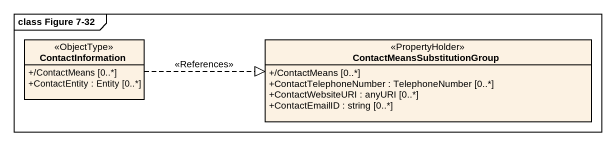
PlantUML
@startuml
mainframe class Figure 7-32
hide circle
hide empty members
skinparam classAttributeIconSize 0
class ContactInformation <<ObjectType>> {
  +/ContactMeans [0..*]
  +ContactEntity : Entity [0..*]
}
class "ContactMeansSubstitutionGroup" as ContactMeansSubstitutionGrou <<PropertyHolder>> {
  +/ContactMeans [0..*]
  +ContactTelephoneNumber : TelephoneNumber [0..*]
  +ContactWebsiteURI : anyURI [0..*]
  +ContactEmailID : string [0..*]
}
ContactInformation .right.|> ContactMeansSubstitutionGrou : <<References>>
@enduml
